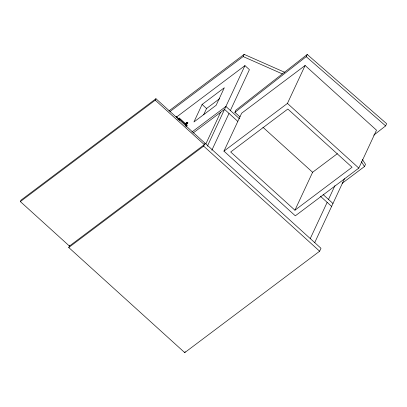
<?xml version="1.0" encoding="UTF-8"?>
<svg xmlns="http://www.w3.org/2000/svg" width="407" height="407" viewBox="0 0 407 407"><rect width="100%" height="100%" fill="white"/><g stroke="black" fill="none" stroke-linecap="round" stroke-linejoin="round"><path stroke-width="0.61" d="M155.937 98.718L155.255 100.173L204.329 144.643L69.424 246.057L20.35 201.587L21.032 200.127L155.937 98.718L320.996 248.295L319.637 251.216L184.732 352.625L68.742 247.517L69.648 245.569M178.551 119.806L179.355 118.081L187.205 125.193L186.401 126.918M179.263 120.452L179.797 119.312M185.404 123.942L187.149 122.253L187.861 122.899L186.116 124.593M185.689 126.272L186.218 125.132L185.582 125.61M202.096 104.457L193.936 121.963L216.158 105.26L224.318 87.754L202.096 104.457L206.558 108.501L203.663 114.713M170.004 111.538L243.142 56.563L244.159 54.375L284.554 72.237M68.742 247.517L203.648 146.103L205.006 143.188M205.825 143.992L220.579 112.352M207.377 146.184L244.948 65.613L249.41 69.658L230.367 110.495M211.838 150.229L229.009 113.416M240.084 116.901L234.885 112.368L235.907 110.18L307.234 54.477L386.65 123.703L385.627 125.89L373.743 135.175M223.947 151.139L241.631 113.217L305.113 65.491L376.495 130.174L358.811 168.096L295.324 215.822L223.947 151.139L287.434 103.414L305.113 65.491M234.885 112.368L306.217 56.665L307.234 54.477M184.732 352.625L185.185 351.653M294.927 210.2L352.065 167.252L287.825 109.035L230.688 151.989L294.927 210.2L312.612 172.278L337.388 153.653M310.251 238.594L327.152 202.355M328.51 199.435L334.951 185.633M314.713 242.633L344.505 178.744M342.134 183.323L364.484 166.524L365.501 164.336L362.434 159.508M20.35 201.587L155.255 100.173M168.991 110.877L244.159 54.375M176.384 117.155L244.948 65.613M177.859 119.205L179.355 118.081M178.083 119.414L179.08 118.661L186.935 125.778M185.185 123.728L187.149 122.253M206.558 108.501L219.688 98.631M186.391 124.008L187.861 122.899M191.875 132.036L225.905 106.456L239.525 118.798M193.055 133.043L224.547 109.371L237.693 121.286M243.142 56.563L282.377 73.916M306.217 56.665L385.627 125.89M287.434 103.414L358.811 168.096M262.907 127.238L312.612 172.278M323.112 194.541L332.972 203.48M320.34 196.184L331.613 206.395M186.874 122.838L187.591 123.484M176.063 116.29L178.836 118.798M203.648 146.103L319.637 251.216M361.411 161.696L364.484 166.524"/></g></svg>
